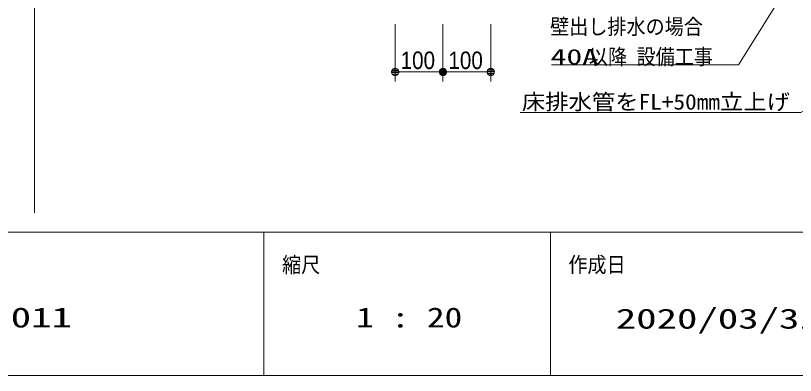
# Model space of a CAD drawing. Units: millimetres, scale not verified. Extents: x -6062 to 6062, y -3045 to 3045.
# Drawn here: x -407 to 1225, y -2770 to -2017 of the extents above; entities that cross this region are included whole.
import ezdxf
from ezdxf.enums import TextEntityAlignment as Align

# ---------------------------------------------------------------- set-up
doc = ezdxf.new("R2010")
doc.units = ezdxf.units.MM
doc.header["$LTSCALE"] = 20
for name, color, linetype, lineweight in [('0-0_1図面枠', 7, 'Continuous', 9), ('0-2_2寸法-1', 7, 'Continuous', 9), ('0-3_0', 7, 'Continuous', 9), ('0-6_2寸法-3', 7, 'Continuous', 9)]:
    doc.layers.add(name, color=color, linetype=linetype, lineweight=lineweight)
doc.styles.add('ＭＳ ゴシック', font='')
doc.styles.add('ＭＳ Ｐゴシック', font='')
doc.styles.get('ＭＳ ゴシック').set_extended_font_data('MS Gothic')
doc.styles.get('ＭＳ Ｐゴシック').set_extended_font_data('MS PGothic')

# ---------------------------------------------------------------- blocks, each defined once
blk = doc.blocks.new('グループ-2')
at = {"layer": '0-0_1図面枠'}
for p, q in [((-80000, -49400), (80000, -49400)), ((38000, -49400), (38000, -55400)), ((50000, -49400), (50000, -55400))]:
    blk.add_line(p, q, dxfattribs=at)
blk.add_lwpolyline([(-80000, 55400), (80000, 55400), (80000, -55400), (-80000, -55400)], close=True, dxfattribs=at)
blk = doc.blocks.new('図面枠')
at = {"layer": '0-0_1図面枠'}
blk.add_blockref('グループ-2', (0, 0), dxfattribs=at)
at = {"layer": '0-0_1図面枠', "style": 'ＭＳ ゴシック'}
for s, height, width, p in [('縮尺', 650.9, 0.9, (38765.5, -51291.3)), ('作成日', 650.9, 0.9, (50749.9, -51287.2)), ('1 : 20', 836.9, 1.3, (41866.9, -53644.8))]:
    blk.add_text(s, height=height, dxfattribs=dict(at, width=width)).set_placement(p, align=Align.BOTTOM_LEFT)
blk = doc.blocks.new('グループ-4')
at = {"layer": '0-0_1図面枠'}
blk.add_line((28400, 43000), (28400, -48600), dxfattribs=at)
blk = doc.blocks.new('_Dot')
at = {"layer": '0-3_0'}
for p, q in [((-10, 0), (-20, 0)), ((9.78, 2), (-9.78, 2)), ((7.99, 6), (-7.99, 6)), ((9.16, -3.98), (-9.16, -3.98)), ((6, -7.98), (-6, -7.98))]:
    blk.add_line(p, q, dxfattribs=at)
for points in [[(10, 0), (9.92, 1.25), (9.69, 2.49), (9.3, 3.68), (8.76, 4.82), (8.09, 5.88), (7.29, 6.85), (6.37, 7.71), (5.36, 8.44), (4.26, 9.05), (3.09, 9.51), (1.87, 9.82), (0.63, 9.98), (-0.63, 9.98), (-1.87, 9.82), (-3.09, 9.51), (-4.26, 9.05), (-5.36, 8.44), (-6.37, 7.71), (-7.29, 6.85), (-8.09, 5.88), (-8.76, 4.82), (-9.3, 3.68), (-9.69, 2.49), (-9.92, 1.25), (-10, 0), (0, 0)], [(-10, 0), (-9.92, -1.25), (-9.69, -2.49), (-9.3, -3.68), (-8.76, -4.82), (-8.09, -5.88), (-7.29, -6.85), (-6.37, -7.71), (-5.36, -8.44), (-4.26, -9.05), (-3.09, -9.51), (-1.87, -9.82), (-0.63, -9.98), (0.63, -9.98), (1.87, -9.82), (3.09, -9.51), (4.26, -9.05), (5.36, -8.44), (6.37, -7.71), (7.29, -6.85), (8.09, -5.88), (8.76, -4.82), (9.3, -3.68), (9.69, -2.49), (9.92, -1.25), (10, 0), (0, 0)]]:
    blk.add_lwpolyline(points, close=True, dxfattribs=at)

msp = doc.modelspace()

# ---------------------------------------------------------------- linework, layer by layer
at = {"layer": '0-2_2寸法-1'}
for p, q in [((387.5, -2035), (387.5, -2155)), ((487.5, -2035), (487.5, -2155)), ((487.5, -2035), (487.5, -2155)), ((587.5, -2035), (587.5, -2155)), ((402.51, -2135), (472.49, -2135)), ((572.49, -2135), (502.51, -2135))]:
    msp.add_line(p, q, dxfattribs=at)
at = {"layer": '0-6_2寸法-3'}
for points in [[(1500, -1490), (1106.33, -2120), (714.31, -2120)], [(1721.5, -1940), (1236.53, -2220), (649.07, -2220)]]:
    msp.add_lwpolyline(points, dxfattribs=at)

# ---------------------------------------------------------------- block references
at = {"layer": '0-0_1図面枠', "xscale": 0.05, "yscale": 0.05}
for name in ['図面枠', 'グループ-4']:
    msp.add_blockref(name, (-1787.5, 0), dxfattribs=at)
at = {"layer": '0-2_2寸法-1', "xscale": 0.7503418, "yscale": 0.7503418, "rotation": 180}
for p in [(387.5, -2135), (487.5, -2135)]:
    msp.add_blockref('_Dot', p, dxfattribs=at)
at = {"layer": '0-2_2寸法-1', "xscale": 0.7503418, "yscale": 0.7503418}
for p in [(487.5, -2135), (587.5, -2135)]:
    msp.add_blockref('_Dot', p, dxfattribs=at)

# ---------------------------------------------------------------- texts
at = {"layer": '0-0_1図面枠', "style": 'ＭＳ ゴシック', "width": 1.5}
for s, p in [('2020/03/31', (849.28, -2684.72)), ('WA13011', (-587.98, -2682.24))]:
    msp.add_text(s, height=41.84, dxfattribs=at).set_placement(p, align=Align.BOTTOM_LEFT)
at = {"layer": '0-2_2寸法-1', "style": 'ＭＳ Ｐゴシック', "width": 0.9}
for p in [(398.89, -2139.96), (498.89, -2139.96)]:
    msp.add_text('100', height=36.66, dxfattribs=at).set_placement(p, align=Align.BOTTOM_LEFT)
at = {"layer": '0-6_2寸法-3', "style": 'ＭＳ ゴシック'}
for s, width, p in [('壁出し排水の場合', 0.9, (711.8, -2066.23)), ('40A', 1.5, (712.58, -2129.26)), ('以降 設備工事', 0.9, (792.89, -2129.26)), ('床排水管をFL+50mm立上げ', 1.1, (652.62, -2223.62))]:
    msp.add_text(s, height=32.55, dxfattribs=dict(at, width=width)).set_placement(p, align=Align.BOTTOM_LEFT)

doc.saveas('drawing.dxf')
